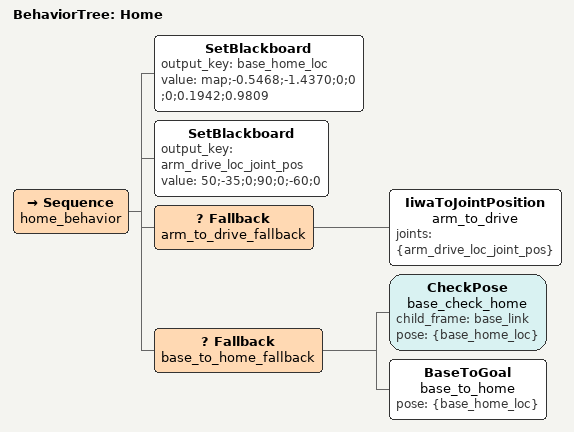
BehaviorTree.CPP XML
<root BTCPP_format="4" >
  <BehaviorTree ID="Home">
    <Sequence name="home_behavior">
      <!-- Set targets to the blackboard -->
      <SetBlackboard output_key="base_home_loc" value="map;-0.5468;-1.4370;0;0;0;0.1942;0.9809"/>
      <SetBlackboard output_key="arm_drive_loc_joint_pos" value="50;-35;0;90;0;-60;0"/>
      <!-- Put the arm in the drive position -->
      <Fallback name="arm_to_drive_fallback">
        <IiwaToJointPosition name="arm_to_drive" joints="{arm_drive_loc_joint_pos}"/>
      </Fallback>
      <!-- Have the base navigate home -->
      <Fallback name="base_to_home_fallback">
        <CheckPose name="base_check_home" child_frame="base_link" pose="{base_home_loc}"/>
        <BaseToGoal name="base_to_home" pose="{base_home_loc}"/>
      </Fallback>
    </Sequence>
  </BehaviorTree>
</root>
